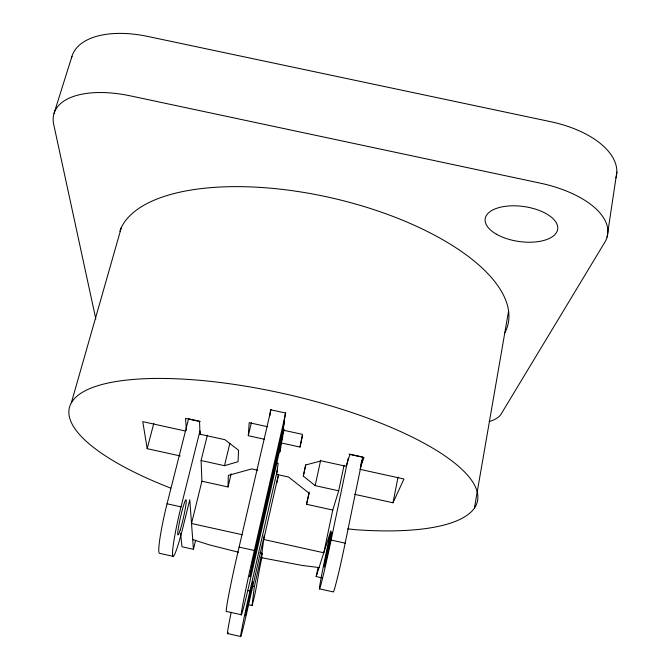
<?xml version="1.0" encoding="UTF-8"?>
<svg xmlns="http://www.w3.org/2000/svg" width="670" height="670" viewBox="0 0 670 670"><rect width="100%" height="100%" fill="white"/><g stroke="black" fill="none" stroke-linecap="round" stroke-linejoin="round"><path stroke-width="1" d="M207.365 435.14L201.092 460.533L201.913 481.211L228.026 486.964L228.319 475.424L251.669 468.916L257.665 470.24M264.206 439.202L248.302 435.709L249.181 422.695L267.648 426.74M269.851 415.819L270.529 409.739L285.395 412.996L282.949 430.098L302.404 434.361L300.018 447.057L281.107 442.904L284.122 429.671M262.045 557.122C258.21 572.674 256.585 590.672 252.046 605.529L254.374 586.568L261.92 553.144L259.952 552.7M319.054 567.557L302.086 565.43L261.317 557.666L264.29 535.338L248.269 606.141A38.626 0.846 -77.5 0 1 240.647 635.88A38.626 0.846 -77.5 0 1 249.918 591.049L277.615 468.925M281.107 442.904L279.8 452.049L280.956 446.974M607.079 237.163L616.844 172.081M474.435 507.977L508.597 310.922M354.597 494.318L393.014 502.776L398.022 477.124M360.745 465.231L361.8 460.106M319.464 588.846L333.158 591.886A40.141 1.466 -77.9 0 0 345.159 543.169L362.822 457.057L349.07 454.042M321.918 577.825L316.173 576.552L330.796 530.891L325 558.562A40.125 1.055 -77.8 0 0 320 587.799A40.125 1.055 -77.8 0 0 331.106 540.062L348.216 458.138M344.037 465.265L338.685 490.817L315.176 485.641L303.309 476.085L305.629 464.988L321.24 460.843L346.222 466.32L349.882 454.428L363.961 457.518L360.242 468.347M316.173 576.552L318.074 567.549M338.685 490.817L332.764 510.063L323.786 552.784L263.737 539.484L278.502 474.209M315.176 485.641L320.687 460.139M332.764 510.063L306.542 504.276L309.197 492.048M303.309 476.085L305.771 464.871M300.018 447.057L302.513 435.835M276.643 483.665L278.477 475.524M261.317 557.666L262.23 553.629M282.799 436.622L251.987 572.197A49.32 1.231 -77.5 0 1 241.242 613.712A49.32 1.231 -77.5 0 1 254.357 550.48L285.763 412.712M284.524 422.201L253.478 558.537L249.826 576.803L283.787 428.808M282.949 430.098L283.636 427.058M241.409 614.767L226.611 611.467A49.304 1.776 -77.4 0 1 239.09 547.097L271.015 409.487M306.542 504.276L309.121 493.22L288.603 477.048L276.593 474.402L278.176 463.38L276.132 462.937M248.302 435.709L251.426 422.502M228.026 486.964L231.184 473.732M201.092 460.533L224.484 465.683L229.877 443.297M180.557 533.245L181.997 546.77L193.429 549.308L195.648 540.196M201.913 481.211L191.528 523.496L242.264 534.727M193.429 549.308L189.778 499.728L183.002 527.106A40.007 3.308 -77.2 0 1 172.55 555.036A40.007 3.308 -77.2 0 1 181.017 506.872L199.953 430.952M224.484 465.683L238.034 461.731L238.579 450.257L224.894 439.688L200.037 434.227L200.539 432.2M173.228 556.36L159.627 553.336A39.999 3.71 -77.2 0 1 167.056 503.781L188.563 418.842L200.271 421.413M180.264 455.952L147.182 448.674L153.807 423.381M71.355 402.762L121.396 227.423M54.019 113.414L71.941 56.372M393.014 502.776L403.96 479L359.907 469.327M347.671 528.823L355.527 529.702A209.325 61.841 12.9 0 0 439.302 452.166A209.325 61.841 12.9 0 0 121.773 380.677A209.325 61.841 12.9 0 0 170.733 488.103M185.423 431.019L142.777 421.656L147.182 448.674M167.056 503.781L181.017 506.872M331.106 540.062L345.159 543.169M239.09 547.097L254.357 550.48M252.381 586.124L254.374 586.568M248.009 590.622L249.918 591.049M247.975 604.625L252.046 605.529M227.683 633.577L240.765 636.5M238.52 552.256L209.233 544.836L192.709 539.543M95.818 318.937L53.717 124.461A85.593 40.837 17.9 0 1 130.575 95.91L540.238 183.136A86.137 41.557 8.1 0 1 604.792 242.297L501.152 414.001A62.712 22.37 10.4 0 1 489.167 421.614M186.369 430.257L185.54 418.39L199.526 421.455L200.037 434.227M228.152 632.438A38.617 1.214 -77.4 0 1 231.209 612.246M119.813 231.192A199.71 83.716 12.9 0 1 347.303 201.77A199.71 83.716 12.9 0 1 504.87 332.764M71.456 58.231A84.227 43.525 18.6 0 1 148.02 36.49L550.74 121.714A84.747 44.279 7.5 0 1 615.965 177.877M245.513 614.08L245.337 615.738L252.799 581.878L245.513 614.08M180.247 529.853A17.998 1.482 -77.2 0 0 186.227 500.39A17.998 1.482 -77.2 0 0 179.56 521.612A17.998 1.482 -77.2 0 0 180.247 529.853M326.449 558.571A18.048 0.477 -77.8 0 0 331.784 531.947A18.048 0.477 -77.8 0 0 325.679 558.252A18.048 0.477 -77.8 0 0 326.449 558.571M496.403 234.182A36.624 17.646 8.1 0 0 556.77 232.029A36.624 17.646 8.1 0 0 511.151 205.841A36.624 17.646 8.1 0 0 496.403 234.182"/></g></svg>
